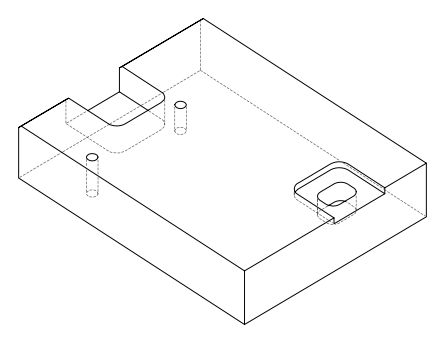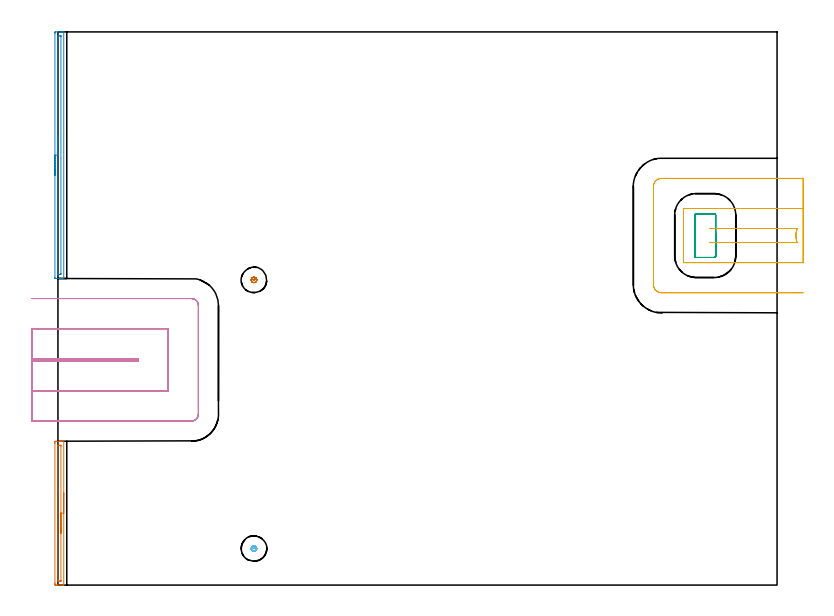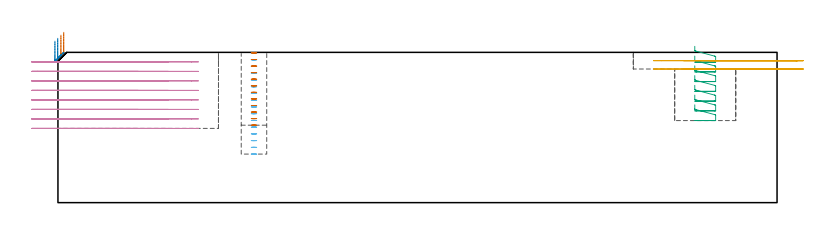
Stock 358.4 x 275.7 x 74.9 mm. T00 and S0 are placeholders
(PLAN: 7 operations, 2 tool changes, 19.2 min)
(1 AREA_MILL | FG_CHAMFER_SURFACE | UGT0205_001 | 1.32 min | 724 mm3)
(2 AREA_MILL_1 | FG_CHAMFER_SURFACE_1 | UGT0205_001 | 2.14 min | 1221 mm3)
(3 MILL_RECTANGULAR_POCKET | POCKET_RECTANGULAR_STRAIGHT | UGT0201_094 | Follow Part, ap 5, ae 75% | 1.76 min | 39873 mm3)
(4 MILL_SLOT | SLOT_PARTIAL_RECTANGULAR | UGT0201_094 | Follow Part, ap 5, ae 75% | 10.28 min | 242890 mm3)
(5 MILL_SLOT_1 | SLOT_PARTIAL_RECTANGULAR_1 | UGT0201_094 | Follow Part, ap 5, ae 75% | 2.21 min | 35347 mm3)
(6 MILL_BLIND_HOLE_FROM_SOLID_MATERIAL | STEP1POCKET | NXT0201_010 | Spiral | 0.83 min | 6406 mm3)
(7 MILL_BLIND_HOLE_FROM_SOLID_MATERIAL_1 | STEP1POCKET_1 | NXT0201_010 | Spiral | 0.62 min | 4603 mm3)
(TOOL UGT0205_001 | Chamfer Mill 20 x 3 x 45 deg. | D20 FL50 Z2)
(TOOL UGT0201_094 | End mill 20 mm | D20 FL38 Z4)
(TOOL NXT0201_010 | ENDMILL 10mm [2P460-1000-NA 1630] | D10 FL30 Z6)
(OP 1 AREA_MILL)
G17 G21 G94 G90
T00 M6
G54
G17 G0 G90 X2.9 Y45.85 S1061 M3
G43 Z84.9 H0
G94 G1 Y45.812 Z84.028 F250.
Y45.698 Z83.163
Y45.509 Z82.312
Y45.247 Z81.48
Y44.913 Z80.674
Y44.51 Z79.9
Y44.042 Z79.164
Y43.51 Z78.472
Y42.921 Z77.829
Y42.278 Z77.239
Y41.586 Z76.708
Y40.85 Z76.24
Y40.076 Z75.837
Y39.27 Z75.503
Y38.438 Z75.241
Y37.587 Z75.052
Y36.722 Z74.938
Y35.85 Z74.9
Y0.157
X2.894 Y0.01 Z74.893
X2.59 Y0. Z74.589
X2.202 Z74.201
X1.581 Z73.575
X0.389 Z72.386
X-0.181 Z71.813
X-0.776 Z71.219
X-1.061 Y0.001 Z70.934
X-1.293 Y0.004 Z70.702
X-1.491 Y0.01 Z70.505
X-1.495 Y0.164 Z70.502
X-1.499 Y0.604 Z70.501
X-1.5 Y1.048 Z70.5
Y70.649
X-1.499 Y71.096 Z70.501
X-1.495 Y71.536 Z70.502
X-1.491 Y71.69 Z70.505
X-1.061 Y71.7 Z70.934
X-0.776 Z71.219
X-0.181 Z71.813
X0.389 Z72.386
X0.7 Z72.696
X1.27 Z73.266
X1.581 Z73.575
X2.591 Z74.59
X2.894 Y71.69 Z74.893
X2.9 Y71.543 Z74.9
Y35.85
X1.486 Z73.486
X1.485 Y2.09 Z73.485
X1.484 Y2.04 Z73.484
X1.482 Y2.017 Z73.482
X1.48 Y2.012 Z73.48
X1.465 Y2.009 Z73.465
X1.082 Y2.001 Z73.082
X0.7 Z72.7
X0.199 Y2.004 Z72.199
X0.005 Y2.01 Z72.005
X-0.079 Y2.031 Z71.921
X-0.084 Y2.29 Z71.916
X-0.085 Y2.388 Z71.915
X-0.086 Y69.61 Z71.914
X-0.084 Y69.66 Z71.916
X-0.082 Y69.683 Z71.918
X-0.08 Y69.688 Z71.92
X-0.065 Y69.691 Z71.935
X0.318 Y69.699 Z72.318
X0.7 Z72.7
X1.201 Y69.696 Z73.201
X1.395 Y69.69 Z73.395
X1.479 Y69.669 Z73.479
X1.484 Y69.41 Z73.484
X1.485 Y69.312 Z73.485
X1.486 Y35.85 Z73.486
Y34.978 Z73.524
Y34.114 Z73.638
Y33.262 Z73.826
Y32.43 Z74.089
Y31.624 Z74.423
Y30.85 Z74.825
Y30.114 Z75.294
Y29.422 Z75.825
Y28.779 Z76.415
Y28.19 Z77.058
Y27.659 Z77.75
Y27.19 Z78.486
Y26.787 Z79.259
Y26.453 Z80.065
Y26.191 Z80.897
Y26.002 Z81.749
Y25.888 Z82.614
Y25.85 Z83.486
G0 Z84.9
M5
M2
(OP 2 AREA_MILL_1)
G17 G21 G94 G90
T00 M6
G54
G17 G0 G90 X-1.5 Y204.25 S1061 M3
G43 Z84.9 H0
Z80.5
G94 G1 Y204.288 Z79.628 F250.
Y204.402 Z78.763
Y204.591 Z77.912
Y204.853 Z77.08
Y205.187 Z76.274
Y205.59 Z75.5
Y206.058 Z74.764
Y206.59 Z74.072
Y207.179 Z73.429
Y207.822 Z72.84
Y208.514 Z72.308
Y209.25 Z71.84
Y210.024 Z71.437
Y210.83 Z71.103
Y211.662 Z70.841
Y212.514 Z70.652
Y213.378 Z70.538
Y214.25 Z70.5
X-1.499 Y275.068 Z70.501
X-1.496 Y275.509 Z70.502
X-1.491 Y275.69 Z70.505
X-1.061 Y275.7 Z70.934
X1.581 Z73.576
X2.31 Z74.31
X2.536 Z74.536
X2.9 Y275.697 Z74.891
X2.901 Y275.696 Z74.892
X2.9 Y275.515 Z74.9
Y152.985
X2.901 Y152.804 Z74.892
X2.9 Y152.803 Z74.891
X2.537 Y152.8 Z74.536
X2.31 Z74.309
X1.581 Z73.576
X0.335 Z72.332
X-1.061 Y152.801 Z70.934
X-1.294 Y152.804 Z70.702
X-1.491 Y152.81 Z70.505
X-1.496 Y152.991 Z70.502
X-1.499 Y153.432 Z70.501
X-1.5 Y214.25 Z70.5
X-0.086 Z71.914
X-0.085 Y273.182 Z71.915
X-0.084 Y273.279 Z71.916
X-0.079 Y273.668 Z71.921
X0.295 Y273.691 Z72.295
X0.7 Y273.696 Z72.7
X1.166 Y273.7 Z73.166
X1.391 Y273.698 Z73.391
X1.426 Y273.696 Z73.426
X1.462 Y273.69 Z73.462
X1.479 Y273.683 Z73.479
X1.48 Y273.655 Z73.48
X1.485 Y273.376 Z73.485
Y155.318
X1.484 Y155.221 Z73.484
X1.479 Y154.832 Z73.479
X1.105 Y154.81 Z73.105
X0.7 Y154.804 Z72.7
X0.234 Y154.8 Z72.234
X0.009 Y154.802 Z72.009
X-0.026 Y154.804 Z71.974
X-0.062 Y154.81 Z71.938
X-0.079 Y154.817 Z71.921
X-0.08 Y154.845 Z71.92
X-0.085 Y155.124 Z71.915
X-0.086 Y214.25 Z71.914
Y215.122 Z71.952
Y215.986 Z72.066
Y216.838 Z72.255
Y217.67 Z72.517
Y218.476 Z72.851
Y219.25 Z73.254
Y219.986 Z73.723
Y220.678 Z74.254
Y221.321 Z74.843
Y221.91 Z75.486
Y222.442 Z76.178
Y222.91 Z76.914
Y223.313 Z77.688
Y223.647 Z78.494
Y223.909 Z79.326
Y224.098 Z80.178
Y224.212 Z81.043
Y224.25 Z81.914
G0 Z84.9
M5
M2
(OP 3 MILL_RECTANGULAR_POCKET)
G17 G21 G94 G90
T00 M6
G54
G17 G0 G90 X317.4 Y171.918 S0 M3
G43 Z84.9 H0
Z77.9
G94 G1 Y164. Z75.778 F250.
Y163.916 Z75.756
X317.466 Y163.692 Z75.693
X317.601 Y163.501 Z75.631
X317.792 Y163.366 Z75.568
X318.016 Y163.3 Z75.505
X327.184 Z73.049
X327.408 Y163.366 Z72.986
X327.599 Y163.501 Z72.924
X327.734 Y163.692 Z72.861
X327.8 Y163.916 Z72.798
Y164. Z72.776
Y174.2 Z70.043
Y184.4 F500.
G3 X327.1 Y185.1 R0.7
G1 X318.1
G3 X317.4 Y184.4 R0.7
G1 Y164.
G3 X318.1 Y163.3 R0.7
G1 X327.1
G3 X327.8 Y164. R0.7
G1 Y174.2
Y175.2
G0 X317.4 Y171.918 Z73.043
G1 Y164. Z70.921 F250.
Y163.916 Z70.899
X317.466 Y163.692 Z70.836
X317.601 Y163.501 Z70.773
X317.792 Y163.366 Z70.711
X318.016 Y163.3 Z70.648
X327.184 Z68.192
X327.408 Y163.366 Z68.129
X327.599 Y163.501 Z68.066
X327.734 Y163.692 Z68.004
X327.8 Y163.916 Z67.941
Y164. Z67.919
Y174.2 Z65.186
Y184.4 F500.
G3 X327.1 Y185.1 R0.7
G1 X318.1
G3 X317.4 Y184.4 R0.7
G1 Y164.
G3 X318.1 Y163.3 R0.7
G1 X327.1
G3 X327.8 Y164. R0.7
G1 Y174.2
Y175.2
G0 X317.4 Y171.918 Z68.186
G1 Y164. Z66.064 F250.
Y163.916 Z66.042
X317.466 Y163.692 Z65.979
X317.601 Y163.501 Z65.916
X317.792 Y163.366 Z65.854
X318.016 Y163.3 Z65.791
X327.184 Z63.335
X327.408 Y163.366 Z63.272
X327.599 Y163.501 Z63.209
X327.734 Y163.692 Z63.147
X327.8 Y163.916 Z63.084
Y164. Z63.062
Y174.2 Z60.329
Y184.4 F500.
G3 X327.1 Y185.1 R0.7
G1 X318.1
G3 X317.4 Y184.4 R0.7
G1 Y164.
G3 X318.1 Y163.3 R0.7
G1 X327.1
G3 X327.8 Y164. R0.7
G1 Y174.2
Y175.2
G0 X317.4 Y171.918 Z63.329
G1 Y164. Z61.207 F250.
Y163.916 Z61.184
X317.466 Y163.692 Z61.122
X317.601 Y163.501 Z61.059
X317.792 Y163.366 Z60.997
X318.016 Y163.3 Z60.934
X327.184 Z58.477
X327.408 Y163.366 Z58.415
X327.599 Y163.501 Z58.352
X327.734 Y163.692 Z58.29
X327.8 Y163.916 Z58.227
Y164. Z58.204
Y174.2 Z55.471
Y184.4 F500.
G3 X327.1 Y185.1 R0.7
G1 X318.1
G3 X317.4 Y184.4 R0.7
G1 Y164.
G3 X318.1 Y163.3 R0.7
G1 X327.1
G3 X327.8 Y164. R0.7
G1 Y174.2
Y175.2
G0 X317.4 Y171.918 Z58.471
G1 Y164. Z56.35 F250.
Y163.916 Z56.327
X317.466 Y163.692 Z56.265
X317.601 Y163.501 Z56.202
X317.792 Y163.366 Z56.139
X318.016 Y163.3 Z56.077
X327.184 Z53.62
X327.408 Y163.366 Z53.558
X327.599 Y163.501 Z53.495
X327.734 Y163.692 Z53.432
X327.8 Y163.916 Z53.37
Y164. Z53.347
Y174.2 Z50.614
Y184.4 F500.
G3 X327.1 Y185.1 R0.7
G1 X318.1
G3 X317.4 Y184.4 R0.7
G1 Y164.
G3 X318.1 Y163.3 R0.7
G1 X327.1
G3 X327.8 Y164. R0.7
G1 Y174.2
Y175.2
G0 X317.4 Y171.918 Z53.614
G1 Y164. Z51.493 F250.
Y163.916 Z51.47
X317.466 Y163.692 Z51.408
X317.601 Y163.501 Z51.345
X317.792 Y163.366 Z51.282
X318.016 Y163.3 Z51.22
X327.184 Z48.763
X327.408 Y163.366 Z48.701
X327.599 Y163.501 Z48.638
X327.734 Y163.692 Z48.575
X327.8 Y163.916 Z48.513
Y164. Z48.49
Y174.2 Z45.757
Y184.4 F500.
G3 X327.1 Y185.1 R0.7
G1 X318.1
G3 X317.4 Y184.4 R0.7
G1 Y164.
G3 X318.1 Y163.3 R0.7
G1 X327.1
G3 X327.8 Y164. R0.7
G1 Y174.2
Y175.2
G0 X317.4 Y171.918 Z48.757
G1 Y164. Z46.636 F250.
Y163.916 Z46.613
X317.466 Y163.692 Z46.55
X317.601 Y163.501 Z46.488
X317.792 Y163.366 Z46.425
X318.016 Y163.3 Z46.363
X327.184 Z43.906
X327.408 Y163.366 Z43.843
X327.599 Y163.501 Z43.781
X327.734 Y163.692 Z43.718
X327.8 Y163.916 Z43.656
Y164. Z43.633
Y174.2 Z40.9
Y184.4 F500.
G3 X327.1 Y185.1 R0.7
G1 X318.1
G3 X317.4 Y184.4 R0.7
G1 Y164.
G3 X318.1 Y163.3 R0.7
G1 X327.1
G3 X327.8 Y164. R0.7
G1 Y174.2
Y175.2
G0 Z84.9
M5
M2
(OP 4 MILL_SLOT)
G17 G21 G94 G90
T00 M6
G54
G17 G0 G90 X-13. Y111.7 S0 M3
G43 Z84.9 H0
Z70.162
G94 G1 X-10. F250.
X40. F500.
Y112.8
X-10.
X-13. F250.
Y96.7
X-10.
X55. F500.
Y127.8
X-10.
X-13. F250.
Y81.7
X-10.
X66.5 F500.
G3 X70. Y85.2 R3.5
G1 Y139.3
G3 X66.5 Y142.8 R3.5
G1 X-10.
X-13. F250.
G0 Y111.7 Z65.425
G1 X-10.
X40. F500.
Y112.8
X-10.
X-13. F250.
Y96.7
X-10.
X55. F500.
Y127.8
X-10.
X-13. F250.
Y81.7
X-10.
X66.5 F500.
G3 X70. Y85.2 R3.5
G1 Y139.3
G3 X66.5 Y142.8 R3.5
G1 X-10.
X-13. F250.
G0 Y111.7 Z60.687
G1 X-10.
X40. F500.
Y112.8
X-10.
X-13. F250.
Y96.7
X-10.
X55. F500.
Y127.8
X-10.
X-13. F250.
Y81.7
X-10.
X66.5 F500.
G3 X70. Y85.2 R3.5
G1 Y139.3
G3 X66.5 Y142.8 R3.5
G1 X-10.
X-13. F250.
G0 Y111.7 Z55.95
G1 X-10.
X40. F500.
Y112.8
X-10.
X-13. F250.
Y96.7
X-10.
X55. F500.
Y127.8
X-10.
X-13. F250.
Y81.7
X-10.
X66.5 F500.
G3 X70. Y85.2 R3.5
G1 Y139.3
G3 X66.5 Y142.8 R3.5
G1 X-10.
X-13. F250.
G0 Y111.7 Z51.212
G1 X-10.
X40. F500.
Y112.8
X-10.
X-13. F250.
Y96.7
X-10.
X55. F500.
Y127.8
X-10.
X-13. F250.
Y81.7
X-10.
X66.5 F500.
G3 X70. Y85.2 R3.5
G1 Y139.3
G3 X66.5 Y142.8 R3.5
G1 X-10.
X-13. F250.
G0 Y111.7 Z46.475
G1 X-10.
X40. F500.
Y112.8
X-10.
X-13. F250.
Y96.7
X-10.
X55. F500.
Y127.8
X-10.
X-13. F250.
Y81.7
X-10.
X66.5 F500.
G3 X70. Y85.2 R3.5
G1 Y139.3
G3 X66.5 Y142.8 R3.5
G1 X-10.
X-13. F250.
G0 Y111.7 Z41.737
G1 X-10.
X40. F500.
Y112.8
X-10.
X-13. F250.
Y96.7
X-10.
X55. F500.
Y127.8
X-10.
X-13. F250.
Y81.7
X-10.
X66.5 F500.
G3 X70. Y85.2 R3.5
G1 Y139.3
G3 X66.5 Y142.8 R3.5
G1 X-10.
X-13. F250.
G0 Y111.7 Z37.
G1 X-10.
X40. F500.
Y112.8
X-10.
X-13. F250.
Y96.7
X-10.
X55. F500.
Y127.8
X-10.
X-13. F250.
Y81.7
X-10.
X66.5 F500.
G3 X70. Y85.2 R3.5
G1 Y139.3
G3 X66.5 Y142.8 R3.5
G1 X-10.
X-13. F250.
G0 Z84.9
M5
M2
(OP 5 MILL_SLOT_1)
G17 G21 G94 G90
T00 M6
G54
G17 G0 G90 X324.801 Y177.7 S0 M3
G43 Z84.9 H0
Z70.75
G94 G1 X327.801 F250.
X368.4 F500.
G3 X368.4 Y170.7 R10.
G1 X327.8
X324.8 F250.
G0 Z84.9
X371.4 Y187.7
Z70.75
G1 X368.4
X311.8 F500.
Y160.7
X368.4
X371.4 F250.
Y202.7
X368.4
X300.8 F500.
G3 X296.8 Y198.7 R4.
G1 Y149.7
G3 X300.8 Y145.7 R4.
G1 X368.4
X371.4 F250.
G0 Z84.9
X324.801 Y177.7
Z66.6
G1 X327.801
X368.4 F500.
G3 X368.4 Y170.7 R10.
G1 X327.8
X324.8 F250.
G0 Z84.9
X371.4 Y187.7
Z66.6
G1 X368.4
X311.8 F500.
Y160.7
X368.4
X371.4 F250.
Y202.7
X368.4
X300.8 F500.
G3 X296.8 Y198.7 R4.
G1 Y149.7
G3 X300.8 Y145.7 R4.
G1 X368.4
X371.4 F250.
G0 Z84.9
M5
M2
(OP 6 MILL_BLIND_HOLE_FROM_SOLID_MATERIAL)
G17 G21 G94 G90
T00 M6
G54
G17 G0 G90 X97.7 Y18.2 S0 M3
G43 Z84.9 H1
Z74.544
G94 G3 X98.333 Y18.917 R0.638 F250.
X97.531 Y19.539 R0.717
X96.361 Y18.031 R1.35
X97.531 Y19.539 R-1.35
X96.946 Y18.785 R0.675
X97.7 Y18.2 R0.675
G0 Z71.188
G3 X98.333 Y18.917 R0.638
X97.531 Y19.539 R0.717
X96.361 Y18.031 R1.35
X97.531 Y19.539 R-1.35
X96.946 Y18.785 R0.675
X97.7 Y18.2 R0.675
G0 Z67.831
G3 X98.333 Y18.917 R0.638
X97.531 Y19.539 R0.717
X96.361 Y18.031 R1.35
X97.531 Y19.539 R-1.35
X96.946 Y18.785 R0.675
X97.7 Y18.2 R0.675
G0 Z64.475
G3 X98.333 Y18.917 R0.638
X97.531 Y19.539 R0.717
X96.361 Y18.031 R1.35
X97.531 Y19.539 R-1.35
X96.946 Y18.785 R0.675
X97.7 Y18.2 R0.675
G0 Z61.119
G3 X98.333 Y18.917 R0.638
X97.531 Y19.539 R0.717
X96.361 Y18.031 R1.35
X97.531 Y19.539 R-1.35
X96.946 Y18.785 R0.675
X97.7 Y18.2 R0.675
G0 Z57.763
G3 X98.333 Y18.917 R0.638
X97.531 Y19.539 R0.717
X96.361 Y18.031 R1.35
X97.531 Y19.539 R-1.35
X96.946 Y18.785 R0.675
X97.7 Y18.2 R0.675
G0 Z54.406
G3 X98.333 Y18.917 R0.638
X97.531 Y19.539 R0.717
X96.361 Y18.031 R1.35
X97.531 Y19.539 R-1.35
X96.946 Y18.785 R0.675
X97.7 Y18.2 R0.675
G0 Z51.05
G3 X98.333 Y18.917 R0.638
X97.531 Y19.539 R0.717
X96.361 Y18.031 R1.35
X97.531 Y19.539 R-1.35
X96.946 Y18.785 R0.675
X97.7 Y18.2 R0.675
G0 Z47.694
G3 X98.333 Y18.917 R0.638
X97.531 Y19.539 R0.717
X96.361 Y18.031 R1.35
X97.531 Y19.539 R-1.35
X96.946 Y18.785 R0.675
X97.7 Y18.2 R0.675
G0 Z44.338
G3 X98.333 Y18.917 R0.638
X97.531 Y19.539 R0.717
X96.361 Y18.031 R1.35
X97.531 Y19.539 R-1.35
X96.946 Y18.785 R0.675
X97.7 Y18.2 R0.675
G0 Z40.981
G3 X98.333 Y18.917 R0.638
X97.531 Y19.539 R0.717
X96.361 Y18.031 R1.35
X97.531 Y19.539 R-1.35
X96.946 Y18.785 R0.675
X97.7 Y18.2 R0.675
G0 Z37.625
G3 X98.333 Y18.917 R0.638
X97.531 Y19.539 R0.717
X96.361 Y18.031 R1.35
X97.531 Y19.539 R-1.35
X96.946 Y18.785 R0.675
X97.7 Y18.2 R0.675
G0 Z34.269
G3 X98.333 Y18.917 R0.638
X97.531 Y19.539 R0.717
X96.361 Y18.031 R1.35
X97.531 Y19.539 R-1.35
X96.946 Y18.785 R0.675
X97.7 Y18.2 R0.675
G0 Z30.913
G3 X98.333 Y18.917 R0.638
X97.531 Y19.539 R0.717
X96.361 Y18.031 R1.35
X97.531 Y19.539 R-1.35
X96.946 Y18.785 R0.675
X97.7 Y18.2 R0.675
G0 Z27.556
G3 X98.333 Y18.917 R0.638
X97.531 Y19.539 R0.717
X96.361 Y18.031 R1.35
X97.531 Y19.539 R-1.35
X96.946 Y18.785 R0.675
X97.7 Y18.2 R0.675
G0 Z24.2
G3 X98.333 Y18.917 R0.638
X97.531 Y19.539 R0.717
X96.361 Y18.031 R1.35
X97.531 Y19.539 R-1.35
X96.946 Y18.785 R0.675
X97.7 Y18.2 R0.675
G0 Z84.9
M5
M2
(OP 7 MILL_BLIND_HOLE_FROM_SOLID_MATERIAL_1)
G17 G21 G94 G90
T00 M6
G54
G17 G0 G90 X97.7 Y152.1 S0 M3
G43 Z84.9 H1
Z74.625
G94 G3 X98.333 Y152.817 R0.638 F250.
X97.531 Y153.439 R0.717
X96.361 Y151.931 R1.35
X97.531 Y153.439 R-1.35
X96.946 Y152.685 R0.675
X97.7 Y152.1 R0.675
G0 Z71.35
G3 X98.333 Y152.817 R0.638
X97.531 Y153.439 R0.717
X96.361 Y151.931 R1.35
X97.531 Y153.439 R-1.35
X96.946 Y152.685 R0.675
X97.7 Y152.1 R0.675
G0 Z68.075
G3 X98.333 Y152.817 R0.638
X97.531 Y153.439 R0.717
X96.361 Y151.931 R1.35
X97.531 Y153.439 R-1.35
X96.946 Y152.685 R0.675
X97.7 Y152.1 R0.675
G0 Z64.8
G3 X98.333 Y152.817 R0.638
X97.531 Y153.439 R0.717
X96.361 Y151.931 R1.35
X97.531 Y153.439 R-1.35
X96.946 Y152.685 R0.675
X97.7 Y152.1 R0.675
G0 Z61.525
G3 X98.333 Y152.817 R0.638
X97.531 Y153.439 R0.717
X96.361 Y151.931 R1.35
X97.531 Y153.439 R-1.35
X96.946 Y152.685 R0.675
X97.7 Y152.1 R0.675
G0 Z58.25
G3 X98.333 Y152.817 R0.638
X97.531 Y153.439 R0.717
X96.361 Y151.931 R1.35
X97.531 Y153.439 R-1.35
X96.946 Y152.685 R0.675
X97.7 Y152.1 R0.675
G0 Z54.975
G3 X98.333 Y152.817 R0.638
X97.531 Y153.439 R0.717
X96.361 Y151.931 R1.35
X97.531 Y153.439 R-1.35
X96.946 Y152.685 R0.675
X97.7 Y152.1 R0.675
G0 Z51.7
G3 X98.333 Y152.817 R0.638
X97.531 Y153.439 R0.717
X96.361 Y151.931 R1.35
X97.531 Y153.439 R-1.35
X96.946 Y152.685 R0.675
X97.7 Y152.1 R0.675
G0 Z48.425
G3 X98.333 Y152.817 R0.638
X97.531 Y153.439 R0.717
X96.361 Y151.931 R1.35
X97.531 Y153.439 R-1.35
X96.946 Y152.685 R0.675
X97.7 Y152.1 R0.675
G0 Z45.15
G3 X98.333 Y152.817 R0.638
X97.531 Y153.439 R0.717
X96.361 Y151.931 R1.35
X97.531 Y153.439 R-1.35
X96.946 Y152.685 R0.675
X97.7 Y152.1 R0.675
G0 Z41.875
G3 X98.333 Y152.817 R0.638
X97.531 Y153.439 R0.717
X96.361 Y151.931 R1.35
X97.531 Y153.439 R-1.35
X96.946 Y152.685 R0.675
X97.7 Y152.1 R0.675
G0 Z38.6
G3 X98.333 Y152.817 R0.638
X97.531 Y153.439 R0.717
X96.361 Y151.931 R1.35
X97.531 Y153.439 R-1.35
X96.946 Y152.685 R0.675
X97.7 Y152.1 R0.675
G0 Z84.9
M5
M2
